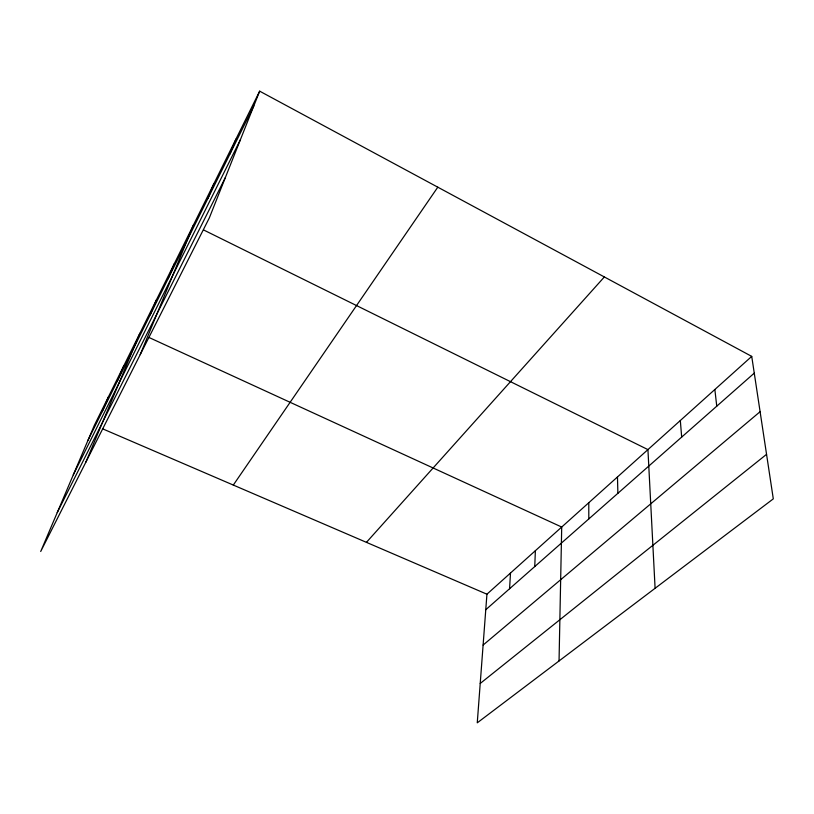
<?xml version="1.0" encoding="UTF-8"?>
<svg xmlns="http://www.w3.org/2000/svg" width="814" height="814" viewBox="0 0 814 814"><rect width="100%" height="100%" fill="white"/><g stroke="black" fill="none" stroke-linecap="round" stroke-linejoin="round"><path stroke-width="1.22" d="M559.045 660.958L561.711 527.045L149.023 337.495M534.747 566.575L535.378 550.691M509.574 588.756L510.49 573.046M751.729 356.39L486.935 594.2L477.258 722.832L773.3 498.87L751.729 356.39L259.666 91.168L94.373 425.274L40.7 551.495L209.351 217.857L259.666 91.168M229.945 154.009L235.938 139.123M207.804 198.667L213.929 183.598M140.212 354.639L193.478 224.959M168.081 278.764L174.4 263.512M150.203 314.825L156.573 299.542M85.816 462.25L139.876 333.292M117.328 381.125L123.748 365.893M102.188 411.67L108.608 396.489M87.953 440.364L253.856 105.789M73.291 474.847L240.374 139.733M57.255 512.566L225.295 177.696M233.303 485.063L437.8 187.179M366.442 542.348L604.354 276.953M485.765 609.727L754.263 373.138M483.109 645.064L760.103 411.691M480.219 683.465L766.554 454.334M102.472 428.764L486.935 594.2M203.551 229.935L647.934 449.613L655.097 588.298M714.855 389.509L716.758 406.186M680.331 420.523L681.674 437.108M617.47 476.973L617.887 493.315M588.787 502.737L588.807 518.935"/></g></svg>
